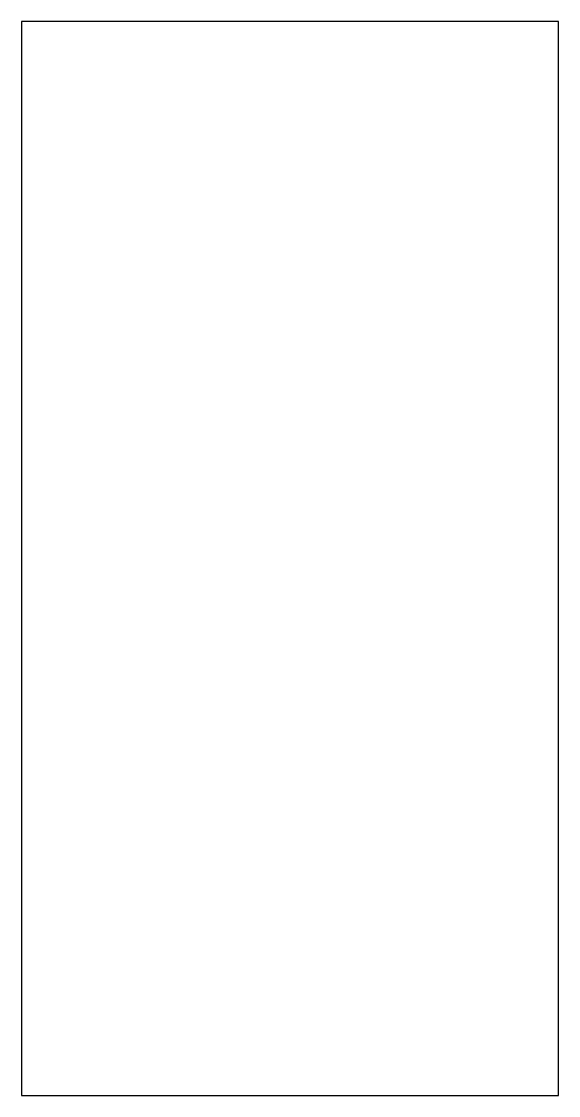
# Model space of a CAD drawing. Extents: x 0 to 100, y 0 to 200.
import ezdxf

# ---------------------------------------------------------------- set-up
doc = ezdxf.new("R2010")
doc.units = 0

msp = doc.modelspace()

# ---------------------------------------------------------------- linework, layer by layer
at = {"layer": 'NET_THAY'}
for p, q in [((100, 200), (0, 200)), ((0, 200), (0, 0)), ((100, 0), (100, 200)), ((0, 0), (100, 0))]:
    msp.add_line(p, q, dxfattribs=at)

doc.saveas('drawing.dxf')
